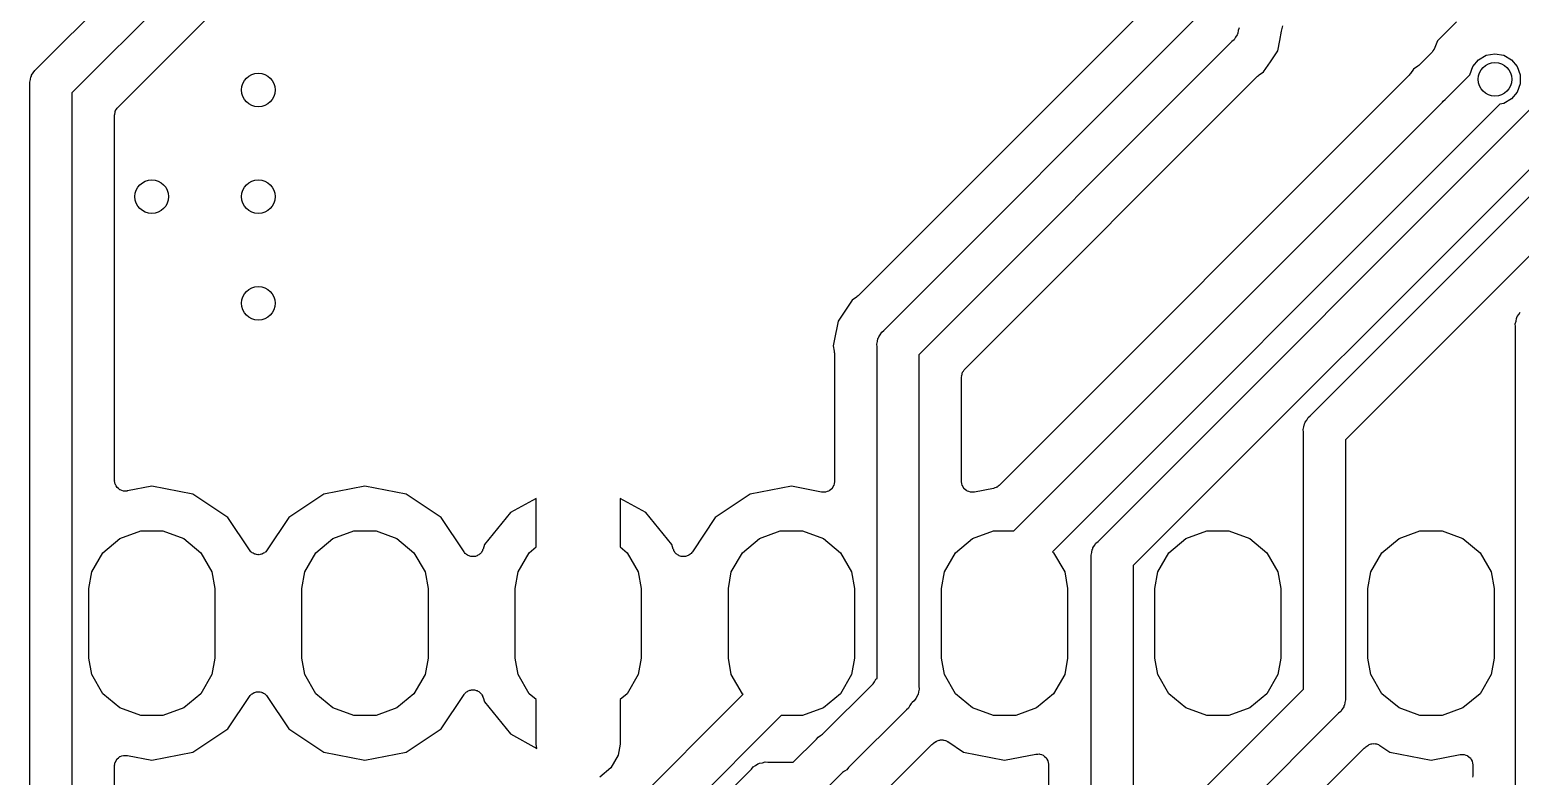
# Model space of a CAD drawing. Extents: x 106 to 188.7, y -135.7 to -88.7.
# Drawn here: x 123.01 to 140.76, y -121.2 to -112.31 of the extents above; entities that cross this region are included whole.
import ezdxf

# ---------------------------------------------------------------- set-up
doc = ezdxf.new("R2010")
doc.units = 0
doc.header["$MEASUREMENT"] = 0
doc.layers.add('BLACK', color=7, linetype='CONTINUOUS')

msp = doc.modelspace()

# ---------------------------------------------------------------- linework, layer by layer
at = {"layer": 'BLACK', "linetype": 'CONTINUOUS'}
for p, q in [((123.09, -112.776), (131.329, -104.537)), ((131.55, -105.024), (123.509, -113.064)), ((124.055, -113.237), (131.564, -105.727)), ((138.261, -116.91), (144.53, -110.64)), ((144.949, -110.928), (138.68, -117.198)), ((136.365, -111.991), (132.876, -115.48)), ((133.181, -115.894), (136.91, -112.164)), ((135.734, -118.406), (141.99, -112.149)), ((137.39, -112.375), (137.371, -112.402)), ((137.393, -112.364), (137.39, -112.375)), ((137.399, -112.355), (137.393, -112.364)), ((137.404, -112.322), (137.399, -112.355)), ((137.413, -112.29), (137.404, -112.322)), ((137.898, -112.441), (137.92, -112.33)), ((137.92, -112.33), (137.933, -112.268)), ((137.92, -112.33), (137.92, -112.33)), ((140.004, -112.218), (139.777, -112.445)), ((137.329, -112.452), (133.6, -116.182)), ((142.388, -112.459), (136.153, -118.694)), ((137.354, -112.431), (137.329, -112.452)), ((137.371, -112.402), (137.354, -112.431)), ((137.788, -112.693), (137.874, -112.564)), ((137.874, -112.564), (137.898, -112.441)), ((137.898, -112.441), (137.898, -112.441)), ((139.723, -112.564), (139.713, -112.58)), ((139.734, -112.548), (139.723, -112.564)), ((139.735, -112.545), (139.734, -112.548)), ((139.737, -112.543), (139.735, -112.545)), ((139.777, -112.445), (139.737, -112.543)), ((137.706, -112.814), (137.788, -112.693)), ((139.544, -112.745), (139.491, -112.781)), ((139.553, -112.737), (139.544, -112.745)), ((139.563, -112.73), (139.553, -112.737)), ((139.709, -112.584), (139.563, -112.73)), ((139.711, -112.582), (139.709, -112.584)), ((139.713, -112.58), (139.711, -112.582)), ((140.198, -112.751), (140.266, -112.67)), ((140.266, -112.67), (140.358, -112.617)), ((140.358, -112.617), (140.462, -112.598)), ((140.462, -112.598), (140.566, -112.617)), ((140.566, -112.617), (140.658, -112.67)), ((140.658, -112.67), (140.726, -112.751)), ((123.007, -112.938), (123.015, -112.906)), ((123.015, -112.906), (123.021, -112.874)), ((123.021, -112.874), (123.026, -112.864)), ((123.026, -112.864), (123.029, -112.853)), ((123.029, -112.853), (123.048, -112.826)), ((123.048, -112.826), (123.065, -112.797)), ((123.065, -112.797), (123.09, -112.776)), ((134.145, -116.355), (137.634, -112.866)), ((139.44, -112.853), (134.554, -117.739)), ((137.634, -112.866), (137.645, -112.858)), ((137.645, -112.858), (137.654, -112.85)), ((137.654, -112.85), (137.706, -112.814)), ((139.447, -112.843), (139.44, -112.853)), ((139.456, -112.834), (139.447, -112.843)), ((139.491, -112.781), (139.456, -112.834)), ((139.869, -113.143), (140.162, -112.849)), ((140.162, -112.849), (140.198, -112.751)), ((140.726, -112.751), (140.762, -112.85)), ((140.762, -112.85), (140.762, -112.956)), ((123.009, -112.971), (123.007, -112.938)), ((123.009, -131.796), (123.009, -112.971)), ((123.509, -113.064), (123.509, -131.703)), ((140.726, -113.055), (140.658, -113.136)), ((140.762, -112.956), (140.726, -113.055)), ((124.025, -113.284), (124.028, -113.279)), ((124.028, -113.279), (124.029, -113.273)), ((124.029, -113.273), (124.039, -113.26)), ((124.039, -113.26), (124.047, -113.246)), ((124.047, -113.246), (124.051, -113.242)), ((124.051, -113.242), (124.055, -113.237)), ((134.731, -118.28), (139.838, -113.174)), ((139.838, -113.174), (139.843, -113.164)), ((139.843, -113.164), (139.869, -113.143)), ((140.521, -113.197), (140.238, -113.481)), ((140.566, -113.189), (140.521, -113.197)), ((140.658, -113.136), (140.566, -113.189)), ((124.017, -113.327), (124.018, -113.322)), ((124.017, -117.681), (124.017, -113.327)), ((124.018, -113.316), (124.022, -113.3)), ((124.018, -113.322), (124.018, -113.316)), ((124.022, -113.3), (124.025, -113.284)), ((140.207, -113.512), (135.19, -118.529)), ((140.232, -113.49), (140.207, -113.512)), ((140.238, -113.481), (140.232, -113.49)), ((132.804, -115.532), (132.636, -115.782)), ((132.856, -115.496), (132.804, -115.532)), ((132.865, -115.488), (132.856, -115.496)), ((132.876, -115.48), (132.865, -115.488)), ((140.713, -115.783), (140.719, -115.75)), ((140.719, -115.75), (140.724, -115.74)), ((140.724, -115.74), (140.727, -115.729)), ((140.727, -115.729), (140.746, -115.702)), ((140.746, -115.702), (140.763, -115.674)), ((132.636, -115.782), (132.59, -116.016)), ((133.139, -115.944), (133.156, -115.915)), ((133.156, -115.915), (133.181, -115.894)), ((140.704, -115.815), (140.713, -115.783)), ((140.707, -115.848), (140.704, -115.815)), ((140.707, -121.448), (140.707, -115.848)), ((132.59, -116.016), (132.577, -116.078)), ((132.577, -116.078), (132.59, -116.14)), ((132.59, -116.016), (132.59, -116.016)), ((133.097, -116.056), (133.106, -116.024)), ((133.1, -116.089), (133.097, -116.056)), ((133.1, -120.037), (133.1, -116.089)), ((133.106, -116.024), (133.111, -115.991)), ((133.111, -115.991), (133.117, -115.982)), ((133.117, -115.982), (133.12, -115.971)), ((133.12, -115.971), (133.139, -115.944)), ((132.59, -116.14), (132.59, -116.153)), ((132.59, -116.153), (132.592, -116.165)), ((132.592, -116.165), (132.592, -117.695)), ((133.6, -116.182), (133.6, -120.131)), ((134.108, -116.434), (134.113, -116.417)), ((134.109, -116.439), (134.108, -116.434)), ((134.108, -116.445), (134.109, -116.439)), ((134.108, -117.695), (134.108, -116.445)), ((134.113, -116.417), (134.116, -116.401)), ((134.116, -116.401), (134.118, -116.396)), ((134.118, -116.396), (134.12, -116.391)), ((134.12, -116.391), (134.129, -116.377)), ((134.129, -116.377), (134.138, -116.363)), ((134.138, -116.363), (134.142, -116.359)), ((134.142, -116.359), (134.145, -116.355)), ((138.186, -117.04), (138.191, -117.007)), ((138.191, -117.007), (138.197, -116.998)), ((138.197, -116.998), (138.2, -116.987)), ((138.2, -116.987), (138.219, -116.96)), ((138.219, -116.96), (138.236, -116.931)), ((138.236, -116.931), (138.261, -116.91)), ((138.177, -117.072), (138.186, -117.04)), ((138.18, -117.105), (138.177, -117.072)), ((138.18, -120.165), (138.18, -117.105)), ((138.68, -117.198), (138.68, -120.258)), ((124.018, -117.682), (124.017, -117.681)), ((124.017, -117.684), (124.018, -117.682)), ((124.021, -117.704), (124.017, -117.684)), ((124.025, -117.724), (124.021, -117.704)), ((132.588, -117.718), (132.584, -117.738)), ((132.592, -117.697), (132.588, -117.718)), ((132.592, -117.695), (132.592, -117.696)), ((132.592, -117.696), (132.592, -117.697)), ((134.108, -117.696), (134.108, -117.695)), ((134.108, -117.697), (134.108, -117.696)), ((134.112, -117.718), (134.108, -117.697)), ((134.116, -117.738), (134.112, -117.718)), ((124.026, -117.725), (124.025, -117.724)), ((124.026, -117.727), (124.026, -117.725)), ((124.037, -117.744), (124.026, -117.727)), ((124.047, -117.762), (124.037, -117.744)), ((124.048, -117.763), (124.047, -117.762)), ((124.049, -117.765), (124.048, -117.763)), ((124.065, -117.777), (124.049, -117.765)), ((124.081, -117.791), (124.065, -117.777)), ((124.082, -117.791), (124.081, -117.791)), ((124.083, -117.792), (124.082, -117.791)), ((124.103, -117.799), (124.083, -117.792)), ((124.122, -117.806), (124.103, -117.799)), ((124.124, -117.806), (124.122, -117.806)), ((124.125, -117.806), (124.124, -117.806)), ((124.146, -117.806), (124.125, -117.806)), ((124.166, -117.806), (124.146, -117.806)), ((124.168, -117.805), (124.166, -117.806)), ((124.169, -117.805), (124.168, -117.805)), ((124.46, -117.748), (124.169, -117.805)), ((124.951, -117.845), (124.46, -117.748)), ((125.367, -118.123), (124.951, -117.845)), ((126.509, -117.845), (126.093, -118.123)), ((127, -117.748), (126.509, -117.845)), ((127.491, -117.845), (127, -117.748)), ((127.907, -118.123), (127.491, -117.845)), ((129.04, -117.894), (128.733, -118.061)), ((129.04, -118.471), (129.04, -117.894)), ((130.347, -118.061), (130.04, -117.894)), ((130.04, -117.894), (130.04, -118.471)), ((131.589, -117.845), (131.173, -118.123)), ((132.08, -117.748), (131.589, -117.845)), ((132.44, -117.819), (132.08, -117.748)), ((132.442, -117.819), (132.44, -117.819)), ((132.443, -117.82), (132.442, -117.819)), ((132.464, -117.82), (132.443, -117.82)), ((132.484, -117.82), (132.464, -117.82)), ((132.486, -117.82), (132.484, -117.82)), ((132.487, -117.82), (132.486, -117.82)), ((132.506, -117.813), (132.487, -117.82)), ((132.526, -117.806), (132.506, -117.813)), ((132.527, -117.805), (132.526, -117.806)), ((132.529, -117.805), (132.527, -117.805)), ((132.544, -117.791), (132.529, -117.805)), ((132.56, -117.778), (132.544, -117.791)), ((132.561, -117.777), (132.56, -117.778)), ((132.562, -117.776), (132.561, -117.777)), ((132.573, -117.758), (132.562, -117.776)), ((132.583, -117.741), (132.573, -117.758)), ((132.584, -117.739), (132.583, -117.741)), ((132.584, -117.738), (132.584, -117.739)), ((134.116, -117.739), (134.116, -117.738)), ((134.117, -117.741), (134.116, -117.739)), ((134.127, -117.758), (134.117, -117.741)), ((134.138, -117.776), (134.127, -117.758)), ((134.139, -117.777), (134.138, -117.776)), ((134.14, -117.778), (134.139, -117.777)), ((134.156, -117.791), (134.14, -117.778)), ((134.171, -117.805), (134.156, -117.791)), ((134.173, -117.805), (134.171, -117.805)), ((134.174, -117.806), (134.173, -117.805)), ((134.194, -117.813), (134.174, -117.806)), ((134.213, -117.82), (134.194, -117.813)), ((134.214, -117.82), (134.213, -117.82)), ((134.216, -117.82), (134.214, -117.82)), ((134.236, -117.82), (134.216, -117.82)), ((134.257, -117.82), (134.236, -117.82)), ((134.258, -117.819), (134.257, -117.82)), ((134.26, -117.819), (134.258, -117.819)), ((134.489, -117.774), (134.26, -117.819)), ((134.503, -117.768), (134.489, -117.774)), ((134.518, -117.764), (134.503, -117.768)), ((134.524, -117.76), (134.518, -117.764)), ((134.53, -117.758), (134.524, -117.76)), ((134.542, -117.748), (134.53, -117.758)), ((134.554, -117.739), (134.542, -117.748)), ((128.733, -118.061), (128.423, -118.443)), ((130.657, -118.443), (130.347, -118.061)), ((125.624, -118.508), (125.367, -118.123)), ((126.093, -118.123), (125.836, -118.508)), ((128.18, -118.531), (127.907, -118.123)), ((131.173, -118.123), (130.9, -118.531)), ((123.876, -118.541), (124.079, -118.371)), ((124.079, -118.371), (124.328, -118.28)), ((124.328, -118.28), (124.592, -118.28)), ((124.592, -118.28), (124.841, -118.371)), ((124.841, -118.371), (125.044, -118.541)), ((126.416, -118.541), (126.619, -118.371)), ((126.619, -118.371), (126.868, -118.28)), ((126.868, -118.28), (127.132, -118.28)), ((127.132, -118.28), (127.381, -118.371)), ((127.381, -118.371), (127.584, -118.541)), ((131.496, -118.541), (131.699, -118.371)), ((131.699, -118.371), (131.948, -118.28)), ((131.948, -118.28), (132.212, -118.28)), ((132.212, -118.28), (132.461, -118.371)), ((132.461, -118.371), (132.664, -118.541)), ((134.036, -118.541), (134.239, -118.371)), ((134.239, -118.371), (134.488, -118.28)), ((134.488, -118.28), (134.731, -118.28)), ((135.692, -118.456), (135.708, -118.427)), ((135.708, -118.427), (135.734, -118.406)), ((136.576, -118.541), (136.779, -118.371)), ((136.779, -118.371), (137.028, -118.28)), ((137.028, -118.28), (137.292, -118.28)), ((137.292, -118.28), (137.541, -118.371)), ((137.541, -118.371), (137.744, -118.541)), ((139.116, -118.541), (139.319, -118.371)), ((139.319, -118.371), (139.568, -118.28)), ((139.568, -118.28), (139.832, -118.28)), ((139.832, -118.28), (140.081, -118.371)), ((140.081, -118.371), (140.284, -118.541)), ((123.744, -118.77), (123.876, -118.541)), ((125.044, -118.541), (125.176, -118.77)), ((125.634, -118.518), (125.624, -118.508)), ((125.642, -118.529), (125.634, -118.518)), ((125.649, -118.534), (125.642, -118.529)), ((125.655, -118.54), (125.649, -118.534)), ((125.667, -118.546), (125.655, -118.54)), ((125.679, -118.554), (125.667, -118.546)), ((125.687, -118.556), (125.679, -118.554)), ((125.694, -118.559), (125.687, -118.556)), ((125.708, -118.561), (125.694, -118.559)), ((125.722, -118.564), (125.708, -118.561)), ((125.73, -118.563), (125.722, -118.564)), ((125.738, -118.564), (125.73, -118.563)), ((125.752, -118.561), (125.738, -118.564)), ((125.766, -118.559), (125.752, -118.561)), ((125.773, -118.556), (125.766, -118.559)), ((125.781, -118.554), (125.773, -118.556)), ((125.793, -118.546), (125.781, -118.554)), ((125.805, -118.54), (125.793, -118.546)), ((125.811, -118.534), (125.805, -118.54)), ((125.818, -118.529), (125.811, -118.534)), ((125.826, -118.518), (125.818, -118.529)), ((125.836, -118.508), (125.826, -118.518)), ((126.284, -118.77), (126.416, -118.541)), ((127.584, -118.541), (127.716, -118.77)), ((128.187, -118.539), (128.18, -118.531)), ((128.193, -118.548), (128.187, -118.539)), ((128.203, -118.555), (128.193, -118.548)), ((128.21, -118.563), (128.203, -118.555)), ((128.22, -118.568), (128.21, -118.563)), ((128.229, -118.574), (128.22, -118.568)), ((128.24, -118.578), (128.229, -118.574)), ((128.25, -118.583), (128.24, -118.578)), ((128.261, -118.584), (128.25, -118.583)), ((128.271, -118.587), (128.261, -118.584)), ((128.283, -118.586), (128.271, -118.587)), ((128.294, -118.587), (128.283, -118.586)), ((128.304, -118.585), (128.294, -118.587)), ((128.315, -118.584), (128.304, -118.585)), ((128.326, -118.58), (128.315, -118.584)), ((128.337, -118.577), (128.326, -118.58)), ((128.346, -118.571), (128.337, -118.577)), ((128.356, -118.567), (128.346, -118.571)), ((128.364, -118.559), (128.356, -118.567)), ((128.373, -118.552), (128.364, -118.559)), ((128.38, -118.544), (128.373, -118.552)), ((128.388, -118.536), (128.38, -118.544)), ((128.393, -118.526), (128.388, -118.536)), ((128.399, -118.517), (128.393, -118.526)), ((128.402, -118.506), (128.399, -118.517)), ((128.407, -118.497), (128.402, -118.506)), ((128.423, -118.443), (128.407, -118.497)), ((128.824, -118.77), (128.956, -118.541)), ((128.956, -118.541), (129.04, -118.471)), ((130.04, -118.471), (130.124, -118.541)), ((130.124, -118.541), (130.256, -118.77)), ((130.673, -118.497), (130.657, -118.443)), ((130.678, -118.506), (130.673, -118.497)), ((130.681, -118.517), (130.678, -118.506)), ((130.687, -118.526), (130.681, -118.517)), ((130.692, -118.536), (130.687, -118.526)), ((130.7, -118.544), (130.692, -118.536)), ((130.707, -118.552), (130.7, -118.544)), ((130.716, -118.559), (130.707, -118.552)), ((130.724, -118.567), (130.716, -118.559)), ((130.734, -118.571), (130.724, -118.567)), ((130.743, -118.577), (130.734, -118.571)), ((130.754, -118.58), (130.743, -118.577)), ((130.765, -118.584), (130.754, -118.58)), ((130.776, -118.585), (130.765, -118.584)), ((130.786, -118.587), (130.776, -118.585)), ((130.797, -118.586), (130.786, -118.587)), ((130.809, -118.587), (130.797, -118.586)), ((130.819, -118.584), (130.809, -118.587)), ((130.83, -118.583), (130.819, -118.584)), ((130.84, -118.578), (130.83, -118.583)), ((130.851, -118.574), (130.84, -118.578)), ((130.86, -118.568), (130.851, -118.574)), ((130.87, -118.563), (130.86, -118.568)), ((130.877, -118.555), (130.87, -118.563)), ((130.887, -118.548), (130.877, -118.555)), ((130.893, -118.539), (130.887, -118.548)), ((130.9, -118.531), (130.893, -118.539)), ((131.364, -118.77), (131.496, -118.541)), ((132.664, -118.541), (132.796, -118.77)), ((133.904, -118.77), (134.036, -118.541)), ((135.19, -118.529), (135.204, -118.541)), ((135.204, -118.541), (135.336, -118.77)), ((135.65, -118.568), (135.658, -118.536)), ((135.653, -118.601), (135.65, -118.568)), ((135.653, -121.677), (135.653, -118.601)), ((135.658, -118.536), (135.664, -118.503)), ((135.664, -118.503), (135.67, -118.494)), ((135.67, -118.494), (135.673, -118.483)), ((135.673, -118.483), (135.692, -118.456)), ((136.444, -118.77), (136.576, -118.541)), ((137.744, -118.541), (137.876, -118.77)), ((138.984, -118.77), (139.116, -118.541)), ((140.284, -118.541), (140.416, -118.77)), ((123.709, -118.965), (123.744, -118.77)), ((125.176, -118.77), (125.211, -118.965)), ((126.249, -118.965), (126.284, -118.77)), ((127.716, -118.77), (127.751, -118.965)), ((128.789, -118.965), (128.824, -118.77)), ((130.256, -118.77), (130.291, -118.965)), ((131.329, -118.965), (131.364, -118.77)), ((132.796, -118.77), (132.831, -118.965)), ((133.869, -118.965), (133.904, -118.77)), ((135.336, -118.77), (135.371, -118.965)), ((136.153, -118.694), (136.153, -121.769)), ((136.409, -118.965), (136.444, -118.77)), ((137.876, -118.77), (137.911, -118.965)), ((138.949, -118.965), (138.984, -118.77)), ((140.416, -118.77), (140.451, -118.965)), ((123.709, -119.795), (123.709, -118.965)), ((125.211, -118.965), (125.211, -119.795)), ((126.249, -119.795), (126.249, -118.965)), ((127.751, -118.965), (127.751, -119.795)), ((128.789, -119.795), (128.789, -118.965)), ((130.291, -118.965), (130.291, -119.795)), ((131.329, -119.795), (131.329, -118.965)), ((132.831, -118.965), (132.831, -119.795)), ((133.869, -119.795), (133.869, -118.965)), ((135.371, -118.965), (135.371, -119.795)), ((136.409, -119.795), (136.409, -118.965)), ((137.911, -118.965), (137.911, -119.795)), ((138.949, -119.795), (138.949, -118.965)), ((140.451, -118.965), (140.451, -119.795)), ((123.744, -119.99), (123.709, -119.795)), ((125.211, -119.795), (125.176, -119.99)), ((126.284, -119.99), (126.249, -119.795)), ((127.751, -119.795), (127.716, -119.99)), ((128.824, -119.99), (128.789, -119.795)), ((130.291, -119.795), (130.256, -119.99)), ((131.364, -119.99), (131.329, -119.795)), ((132.831, -119.795), (132.796, -119.99)), ((133.904, -119.99), (133.869, -119.795)), ((135.371, -119.795), (135.336, -119.99)), ((136.444, -119.99), (136.409, -119.795)), ((137.911, -119.795), (137.876, -119.99)), ((138.984, -119.99), (138.949, -119.795)), ((140.451, -119.795), (140.416, -119.99)), ((123.876, -120.219), (123.744, -119.99)), ((125.176, -119.99), (125.044, -120.219)), ((126.416, -120.219), (126.284, -119.99)), ((127.716, -119.99), (127.584, -120.219)), ((128.956, -120.219), (128.824, -119.99)), ((130.256, -119.99), (130.124, -120.219)), ((131.496, -120.219), (131.364, -119.99)), ((132.796, -119.99), (132.664, -120.219)), ((134.036, -120.219), (133.904, -119.99)), ((135.336, -119.99), (135.204, -120.219)), ((136.576, -120.219), (136.444, -119.99)), ((137.876, -119.99), (137.744, -120.219)), ((139.116, -120.219), (138.984, -119.99)), ((140.416, -119.99), (140.284, -120.219)), ((125.679, -120.206), (125.687, -120.204)), ((125.687, -120.204), (125.694, -120.201)), ((125.694, -120.201), (125.708, -120.199)), ((125.708, -120.199), (125.722, -120.196)), ((125.722, -120.196), (125.73, -120.197)), ((125.73, -120.197), (125.738, -120.196)), ((125.738, -120.196), (125.752, -120.199)), ((125.752, -120.199), (125.766, -120.201)), ((125.766, -120.201), (125.773, -120.204)), ((125.773, -120.204), (125.781, -120.206)), ((128.203, -120.205), (128.21, -120.197)), ((128.21, -120.197), (128.22, -120.192)), ((128.22, -120.192), (128.229, -120.186)), ((128.229, -120.186), (128.24, -120.182)), ((128.24, -120.182), (128.25, -120.177)), ((128.25, -120.177), (128.261, -120.176)), ((128.261, -120.176), (128.271, -120.173)), ((128.271, -120.173), (128.283, -120.174)), ((128.283, -120.174), (128.294, -120.173)), ((128.294, -120.173), (128.304, -120.175)), ((128.304, -120.175), (128.315, -120.176)), ((128.315, -120.176), (128.326, -120.18)), ((128.326, -120.18), (128.337, -120.183)), ((128.337, -120.183), (128.346, -120.189)), ((128.346, -120.189), (128.356, -120.193)), ((128.356, -120.193), (128.364, -120.201)), ((128.364, -120.201), (128.373, -120.208)), ((132.451, -120.702), (133.053, -120.101)), ((133.053, -120.101), (133.07, -120.077)), ((133.07, -120.077), (133.086, -120.048)), ((133.086, -120.048), (133.1, -120.037)), ((133.181, -125.165), (138.18, -120.165)), ((133.594, -120.196), (133.589, -120.229)), ((133.603, -120.164), (133.594, -120.196)), ((133.6, -120.131), (133.603, -120.164)), ((124.079, -120.389), (123.876, -120.219)), ((124.678, -127.051), (131.504, -120.226)), ((125.044, -120.219), (124.841, -120.389)), ((125.367, -120.637), (125.624, -120.252)), ((125.624, -120.252), (125.634, -120.242)), ((125.634, -120.242), (125.642, -120.231)), ((125.642, -120.231), (125.649, -120.226)), ((125.649, -120.226), (125.655, -120.22)), ((125.655, -120.22), (125.667, -120.214)), ((125.667, -120.214), (125.679, -120.206)), ((125.781, -120.206), (125.793, -120.214)), ((125.793, -120.214), (125.805, -120.22)), ((125.805, -120.22), (125.811, -120.226)), ((125.811, -120.226), (125.818, -120.231)), ((125.818, -120.231), (125.826, -120.242)), ((125.826, -120.242), (125.836, -120.252)), ((125.836, -120.252), (126.093, -120.637)), ((126.619, -120.389), (126.416, -120.219)), ((127.584, -120.219), (127.381, -120.389)), ((127.907, -120.637), (128.18, -120.229)), ((128.18, -120.229), (128.187, -120.221)), ((128.187, -120.221), (128.193, -120.212)), ((128.193, -120.212), (128.203, -120.205)), ((128.373, -120.208), (128.38, -120.216)), ((128.38, -120.216), (128.388, -120.224)), ((128.388, -120.224), (128.393, -120.234)), ((128.393, -120.234), (128.399, -120.243)), ((128.399, -120.243), (128.402, -120.254)), ((128.402, -120.254), (128.407, -120.263)), ((128.407, -120.263), (128.423, -120.317)), ((128.423, -120.317), (128.733, -120.699)), ((129.04, -120.289), (128.956, -120.219)), ((129.04, -120.821), (129.04, -120.289)), ((130.124, -120.219), (130.04, -120.289)), ((130.04, -120.289), (130.04, -120.821)), ((131.504, -120.226), (131.496, -120.219)), ((132.664, -120.219), (132.461, -120.389)), ((133.492, -120.361), (133.475, -120.39)), ((133.508, -120.337), (133.492, -120.361)), ((133.519, -120.326), (133.508, -120.337)), ((133.544, -120.305), (133.519, -120.326)), ((133.561, -120.276), (133.544, -120.305)), ((133.58, -120.249), (133.561, -120.276)), ((133.583, -120.238), (133.58, -120.249)), ((133.589, -120.229), (133.583, -120.238)), ((134.239, -120.389), (134.036, -120.219)), ((135.204, -120.219), (135.001, -120.389)), ((136.779, -120.389), (136.576, -120.219)), ((137.744, -120.219), (137.541, -120.389)), ((138.66, -120.376), (138.641, -120.403)), ((138.663, -120.365), (138.66, -120.376)), ((138.669, -120.356), (138.663, -120.365)), ((138.674, -120.323), (138.669, -120.356)), ((138.683, -120.291), (138.674, -120.323)), ((138.68, -120.258), (138.683, -120.291)), ((139.319, -120.389), (139.116, -120.219)), ((140.284, -120.219), (140.081, -120.389)), ((124.328, -120.48), (124.079, -120.389)), ((124.592, -120.48), (124.328, -120.48)), ((124.841, -120.389), (124.592, -120.48)), ((131.957, -120.48), (125.085, -127.352)), ((126.868, -120.48), (126.619, -120.389)), ((127.132, -120.48), (126.868, -120.48)), ((127.381, -120.389), (127.132, -120.48)), ((132.212, -120.48), (131.957, -120.48)), ((132.461, -120.389), (132.212, -120.48)), ((133.45, -120.411), (132.762, -121.099)), ((133.475, -120.39), (133.45, -120.411)), ((138.599, -120.453), (133.6, -125.453)), ((134.488, -120.48), (134.239, -120.389)), ((134.752, -120.48), (134.488, -120.48)), ((135.001, -120.389), (134.752, -120.48)), ((137.028, -120.48), (136.779, -120.389)), ((137.292, -120.48), (137.028, -120.48)), ((137.541, -120.389), (137.292, -120.48)), ((138.624, -120.432), (138.599, -120.453)), ((138.641, -120.403), (138.624, -120.432)), ((139.568, -120.48), (139.319, -120.389)), ((139.832, -120.48), (139.568, -120.48)), ((140.081, -120.389), (139.832, -120.48)), ((124.951, -120.915), (125.367, -120.637)), ((126.093, -120.637), (126.509, -120.915)), ((127.491, -120.915), (127.907, -120.637)), ((128.733, -120.699), (129.049, -120.871)), ((132.378, -120.761), (132.399, -120.735)), ((132.399, -120.735), (132.428, -120.719)), ((132.428, -120.719), (132.451, -120.702)), ((129.049, -120.871), (129.04, -120.821)), ((130.04, -120.821), (130.017, -120.951)), ((132.103, -121.035), (132.378, -120.761)), ((133.175, -121.404), (133.755, -120.824)), ((133.755, -120.824), (133.765, -120.817)), ((133.765, -120.817), (133.774, -120.808)), ((133.774, -120.808), (133.801, -120.79)), ((133.801, -120.79), (133.809, -120.787)), ((133.809, -120.787), (133.816, -120.782)), ((133.816, -120.782), (133.829, -120.778)), ((133.829, -120.778), (133.842, -120.772)), ((133.842, -120.772), (133.85, -120.772)), ((133.85, -120.772), (133.858, -120.77)), ((133.858, -120.77), (133.872, -120.77)), ((133.872, -120.77), (133.886, -120.77)), ((133.886, -120.77), (133.894, -120.772)), ((133.894, -120.772), (133.902, -120.772)), ((133.902, -120.772), (133.915, -120.778)), ((133.915, -120.778), (133.928, -120.782)), ((133.928, -120.782), (133.935, -120.787)), ((133.935, -120.787), (133.942, -120.79)), ((133.942, -120.79), (134.129, -120.915)), ((134.145, -125.626), (138.904, -120.867)), ((138.904, -120.867), (138.915, -120.859)), ((138.915, -120.859), (138.924, -120.851)), ((138.924, -120.851), (138.948, -120.835)), ((138.948, -120.835), (138.955, -120.831)), ((138.955, -120.831), (138.962, -120.826)), ((138.962, -120.826), (138.976, -120.822)), ((138.976, -120.822), (138.988, -120.817)), ((138.988, -120.817), (138.997, -120.816)), ((138.997, -120.816), (139.005, -120.814)), ((139.005, -120.814), (139.018, -120.815)), ((139.018, -120.815), (139.032, -120.814)), ((139.032, -120.814), (139.04, -120.816)), ((139.04, -120.816), (139.049, -120.817)), ((139.049, -120.817), (139.061, -120.822)), ((139.061, -120.822), (139.075, -120.826)), ((139.075, -120.826), (139.081, -120.831)), ((139.081, -120.831), (139.089, -120.835)), ((139.089, -120.835), (139.209, -120.915)), ((124.017, -121.076), (124.021, -121.056)), ((124.018, -121.078), (124.017, -121.076)), ((124.017, -121.079), (124.018, -121.078)), ((124.017, -126.421), (124.017, -121.079)), ((124.021, -121.056), (124.025, -121.036)), ((124.025, -121.036), (124.026, -121.035)), ((124.026, -121.033), (124.037, -121.016)), ((124.026, -121.035), (124.026, -121.033)), ((124.037, -121.016), (124.047, -120.998)), ((124.047, -120.998), (124.048, -120.997)), ((124.048, -120.997), (124.049, -120.995)), ((124.049, -120.995), (124.065, -120.983)), ((124.065, -120.983), (124.081, -120.969)), ((124.081, -120.969), (124.082, -120.969)), ((124.082, -120.969), (124.083, -120.968)), ((124.083, -120.968), (124.103, -120.961)), ((124.103, -120.961), (124.122, -120.954)), ((124.122, -120.954), (124.124, -120.954)), ((124.124, -120.954), (124.125, -120.954)), ((124.125, -120.954), (124.146, -120.954)), ((124.146, -120.954), (124.166, -120.954)), ((124.166, -120.954), (124.168, -120.955)), ((124.168, -120.955), (124.169, -120.955)), ((124.169, -120.955), (124.46, -121.012)), ((124.46, -121.012), (124.951, -120.915)), ((126.509, -120.915), (127, -121.012)), ((127, -121.012), (127.491, -120.915)), ((130.017, -120.951), (129.929, -121.103)), ((131.603, -121.116), (131.625, -121.091)), ((131.625, -121.091), (131.653, -121.074)), ((131.653, -121.074), (131.681, -121.055)), ((131.681, -121.055), (131.691, -121.052)), ((131.691, -121.052), (131.701, -121.046)), ((131.701, -121.046), (131.734, -121.041)), ((131.734, -121.041), (131.766, -121.032)), ((131.766, -121.032), (131.799, -121.035)), ((131.799, -121.035), (132.103, -121.035)), ((134.129, -120.915), (134.62, -121.012)), ((134.62, -121.012), (134.993, -120.938)), ((134.993, -120.938), (134.994, -120.938)), ((134.994, -120.938), (134.996, -120.938)), ((134.996, -120.938), (135.016, -120.938)), ((135.016, -120.938), (135.037, -120.937)), ((135.037, -120.937), (135.038, -120.938)), ((135.038, -120.938), (135.04, -120.938)), ((135.04, -120.938), (135.059, -120.945)), ((135.059, -120.945), (135.079, -120.952)), ((135.079, -120.952), (135.08, -120.952)), ((135.08, -120.952), (135.081, -120.953)), ((135.081, -120.953), (135.097, -120.966)), ((135.097, -120.966), (135.113, -120.979)), ((135.113, -120.979), (135.114, -120.98)), ((135.114, -120.98), (135.115, -120.981)), ((135.115, -120.981), (135.125, -120.999)), ((135.125, -120.999), (135.136, -121.017)), ((135.136, -121.017), (135.136, -121.018)), ((135.136, -121.018), (135.137, -121.019)), ((135.137, -121.019), (135.141, -121.04)), ((135.141, -121.04), (135.145, -121.06)), ((135.145, -121.06), (135.144, -121.061)), ((135.144, -121.061), (135.145, -121.063)), ((135.145, -121.063), (135.145, -121.414)), ((139.209, -120.915), (139.7, -121.012)), ((139.7, -121.012), (140.048, -120.943)), ((140.048, -120.943), (140.049, -120.943)), ((140.049, -120.943), (140.05, -120.943)), ((140.05, -120.943), (140.071, -120.943)), ((140.071, -120.943), (140.092, -120.942)), ((140.092, -120.942), (140.093, -120.943)), ((140.093, -120.943), (140.094, -120.943)), ((140.094, -120.943), (140.114, -120.95)), ((140.114, -120.95), (140.133, -120.957)), ((140.133, -120.957), (140.134, -120.957)), ((140.134, -120.957), (140.136, -120.958)), ((140.136, -120.958), (140.152, -120.971)), ((140.152, -120.971), (140.168, -120.984)), ((140.168, -120.984), (140.169, -120.985)), ((140.169, -120.985), (140.17, -120.986)), ((140.17, -120.986), (140.18, -121.004)), ((140.18, -121.004), (140.191, -121.022)), ((140.191, -121.022), (140.191, -121.023)), ((140.191, -121.023), (140.192, -121.024)), ((140.192, -121.024), (140.195, -121.045)), ((140.195, -121.045), (140.199, -121.065)), ((140.199, -121.065), (140.199, -121.067)), ((140.199, -121.067), (140.199, -121.068)), ((140.199, -121.068), (140.199, -121.185)), ((125.561, -127.158), (131.603, -121.116)), ((129.929, -121.103), (129.797, -121.214)), ((132.688, -121.157), (132.391, -121.454)), ((132.712, -121.141), (132.688, -121.157)), ((132.74, -121.124), (132.712, -121.141)), ((132.762, -121.099), (132.74, -121.124)), ((140.199, -121.196), (140.195, -121.212)), ((140.199, -121.185), (140.198, -121.191)), ((140.198, -121.191), (140.199, -121.196))]:
    msp.add_line(p, q, dxfattribs=at)
at = {"layer": 'BLACK'}
for centre in [(140.462, -112.903), (125.73, -113.03), (124.46, -114.3), (125.73, -114.3), (125.73, -115.57)]:
    msp.add_circle(centre, 0.2, dxfattribs=at)

doc.saveas('drawing.dxf')
